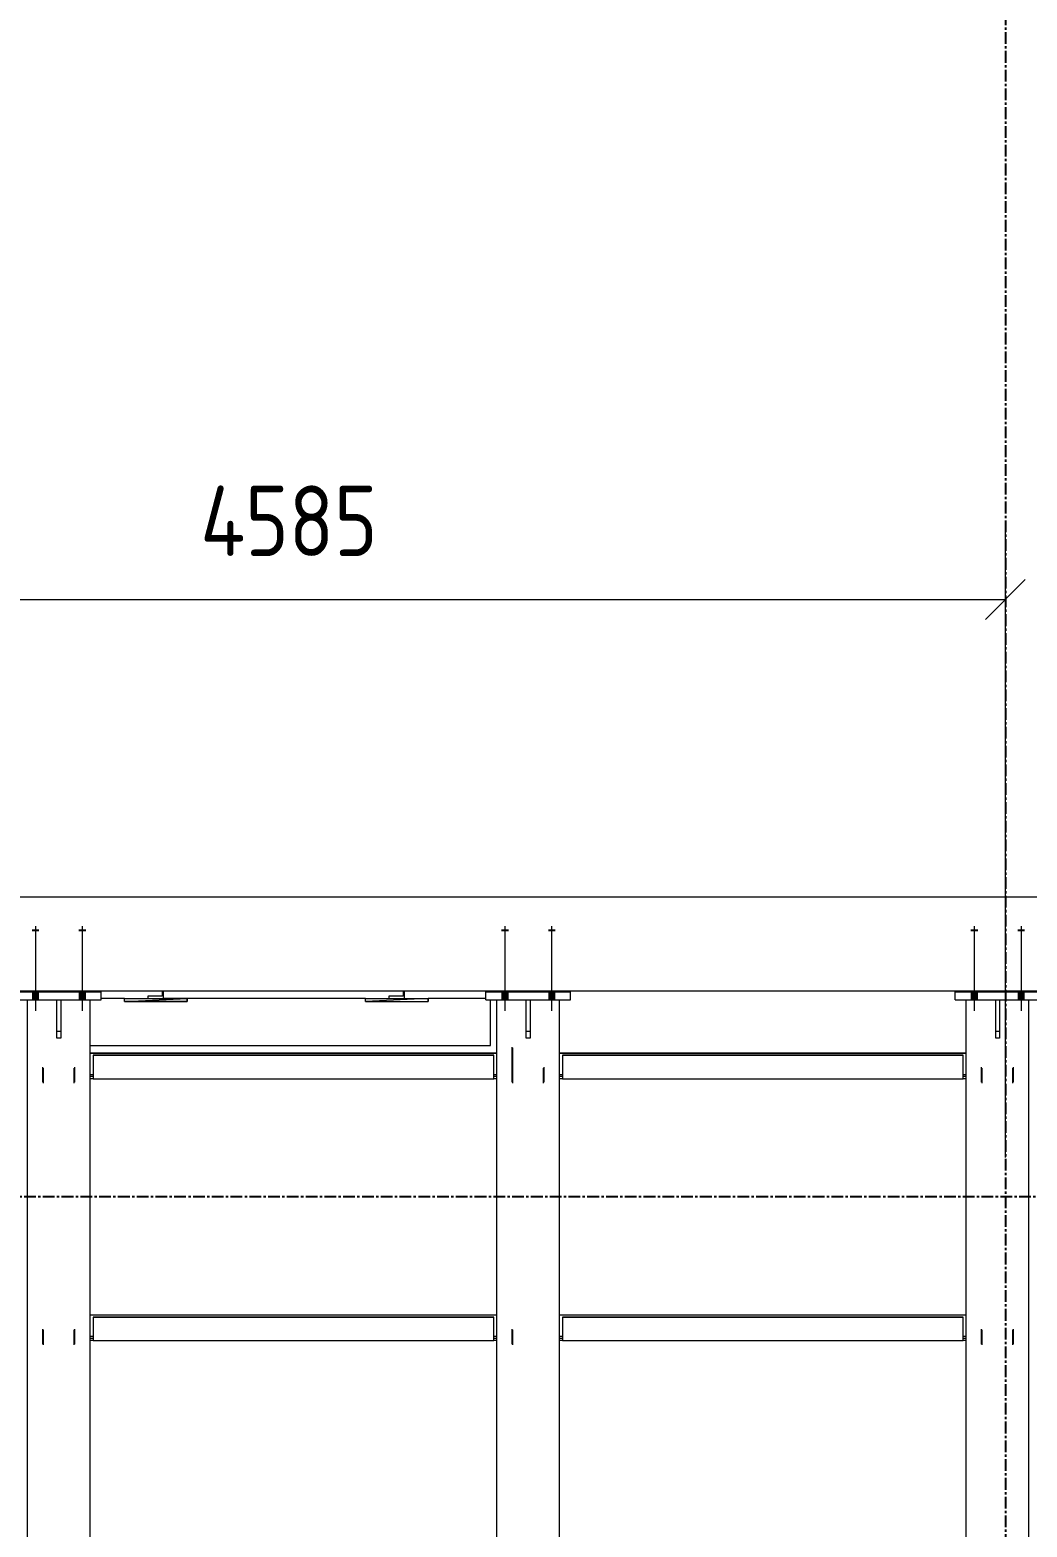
# Model space of a CAD drawing. Header units: millimetres. Extents: x -187664 to 435448, y -313239 to 299894.
# Drawn here: x 27447 to 30634, y -87058 to -82274 of the extents above; entities that cross this region are included whole.
import ezdxf

# ---------------------------------------------------------------- set-up
doc = ezdxf.new("R2010")
doc.units = ezdxf.units.MM
for name, pattern in [('CENTER', [2, 1.25, -0.25, 0.25, -0.25]), ('XKITLINE00', [0]), ('XKITLINE02', [4, 2, -2])]:
    doc.linetypes.add(name, pattern=pattern)
for name, color, linetype in [('000 - EXISTING_CONCRETE_MAIN_COLOR_1', 7, 'Continuous'), ('000 - EXISTING_PRECAST_MAIN_COLOR_1', 7, 'Continuous'), ('000 - EXISTING_STEEL-STRUCTURE_MAIN_COLOR_1', 7, 'Continuous'), ('000 - EXISTING_STEEL-STRUCTURE_MAIN_COLOR_251', 7, 'Continuous')]:
    doc.layers.add(name, color=color, linetype=linetype)
doc.layers.add('000 - EXISTING_STEEL-STRUCTURE_DEF_SUB', color=7, linetype='Continuous', plot=False)
for name, color, linetype, lineweight in [('Bolt', 7, 'Continuous', 0), ('Part', 7, 'Continuous', 0), ('Z-DIMENSIONS', 7, 'Continuous', 0)]:
    doc.layers.add(name, color=color, linetype=linetype, lineweight=lineweight)
doc.styles.add('ISOCPEUR', font='isocpeur.ttf')

# ---------------------------------------------------------------- blocks, each defined once
blk = doc.blocks.new('*A260257')
at = {"layer": '000 - EXISTING_CONCRETE_MAIN_COLOR_1', "color": 7, "linetype": 'XKITLINE00', "lineweight": 0}
for p, q in [((230.369977, 139.784021), (266.279981, 139.784021)), ((230.369977, 137.384021), (266.279981, 137.384021))]:
    blk.add_line(p, q, dxfattribs=at)
blk = doc.blocks.new('*A323317')
at = {"layer": 'Part', "color": 7, "linetype": 'XKITLINE00', "lineweight": 0}
for p, q in [((258.199973, 137.151988), (258.199973, 137.351988)), ((258.199973, 137.351988), (260.359973, 137.351988)), ((258.199973, 137.151988), (260.359973, 137.151988)), ((260.359973, 137.151988), (260.359973, 137.351988))]:
    blk.add_line(p, q, dxfattribs=at)
blk = doc.blocks.new('*A324318')
at = {"layer": 'Part', "color": 7, "linetype": 'XKITLINE00', "lineweight": 0}
for p, q in [((259.232005, 136.171017), (259.232005, 137.151988)), ((259.328005, 137.151988), (259.328005, 136.171017)), ((259.232005, 136.351988), (259.328005, 136.351988)), ((259.328005, 136.171017), (259.232005, 136.171017))]:
    blk.add_line(p, q, dxfattribs=at)
blk = doc.blocks.new('*A338330')
at = {"layer": 'Bolt'}
for points in [[(258.604, 138.904), (258.604, 138.952), (258.756, 138.952), (258.756, 138.904)], [(258.604, 138.904), (258.604, 138.952), (258.756, 138.952), (258.756, 138.904)], [(258.604, 138.904), (258.604, 138.952), (258.756, 138.952), (258.756, 138.904)], [(259.804, 138.904), (259.804, 138.952), (259.956, 138.952), (259.956, 138.904)], [(259.804, 138.904), (259.804, 138.952), (259.956, 138.952), (259.956, 138.904)], [(259.804, 138.904), (259.804, 138.952), (259.956, 138.952), (259.956, 138.904)], [(258.604, 137.152), (258.604, 137.352), (258.756, 137.352), (258.756, 137.152)], [(258.604, 137.152), (258.604, 137.352), (258.756, 137.352), (258.756, 137.152)], [(258.604, 137.152), (258.604, 137.352), (258.756, 137.352), (258.756, 137.152)], [(259.804, 137.152), (259.804, 137.352), (259.956, 137.352), (259.956, 137.152)], [(259.804, 137.152), (259.804, 137.352), (259.956, 137.352), (259.956, 137.152)], [(259.804, 137.152), (259.804, 137.352), (259.956, 137.352), (259.956, 137.152)]]:
    blk.add_hatch(color=7, dxfattribs=at).paths.add_polyline_path(points, flags=17)
at = {"layer": 'Bolt', "color": 7, "linetype": 'XKITLINE00', "lineweight": 0}
for p, q in [((258.604, 138.952), (258.604, 138.904)), ((258.604, 138.952), (258.604, 138.904)), ((258.604, 138.952), (258.604, 138.904)), ((258.68, 139.036), (258.68, 136.872)), ((258.68, 139.036), (258.68, 136.872)), ((258.68, 139.036), (258.68, 136.872)), ((258.756, 138.952), (258.756, 138.904)), ((258.756, 138.952), (258.756, 138.904)), ((258.756, 138.952), (258.756, 138.904)), ((259.804, 138.952), (259.804, 138.904)), ((259.804, 138.952), (259.804, 138.904)), ((259.804, 138.952), (259.804, 138.904)), ((259.88, 139.036), (259.88, 136.872)), ((259.88, 139.036), (259.88, 136.872)), ((259.88, 139.036), (259.88, 136.872)), ((259.956, 138.952), (259.956, 138.904)), ((259.956, 138.952), (259.956, 138.904)), ((259.956, 138.952), (259.956, 138.904)), ((258.604, 137.352), (258.604, 137.152)), ((258.604, 137.352), (258.604, 137.152)), ((258.604, 137.352), (258.604, 137.152)), ((258.756, 137.352), (258.756, 137.152)), ((258.756, 137.352), (258.756, 137.152)), ((258.756, 137.352), (258.756, 137.152)), ((259.804, 137.352), (259.804, 137.152)), ((259.804, 137.352), (259.804, 137.152)), ((259.804, 137.352), (259.804, 137.152)), ((259.956, 137.352), (259.956, 137.152)), ((259.956, 137.352), (259.956, 137.152)), ((259.956, 137.352), (259.956, 137.152))]:
    blk.add_line(p, q, dxfattribs=at)
blk = doc.blocks.new('*A339331')
at = {"layer": '000 - EXISTING_STEEL-STRUCTURE_DEF_SUB', "color": 7, "linetype": 'XKITLINE02', "lineweight": 0}
for p, q in [((259.671929, 135.022904), (259.671929, 135.405747)), ((259.688493, 135.04366), (259.688493, 135.426503))]:
    blk.add_line(p, q, dxfattribs=at)
blk = doc.blocks.new('*A340332')
at = {"layer": '000 - EXISTING_STEEL-STRUCTURE_DEF_SUB', "color": 7, "linetype": 'XKITLINE02', "lineweight": 0}
for p, q in [((258.871507, 135.04366), (258.871507, 135.426503)), ((258.888071, 135.022904), (258.888071, 135.405747))]:
    blk.add_line(p, q, dxfattribs=at)
blk = doc.blocks.new('*A389378')
at = {"layer": '000 - EXISTING_STEEL-STRUCTURE_MAIN_COLOR_251', "color": 7, "linetype": 'XKITLINE00', "lineweight": 0}
for p, q in [((236.080005, 129.099784), (246.480005, 129.099784)), ((236.080005, 129.095597), (246.480005, 129.095597)), ((246.400005, 129.041168), (236.160005, 129.041168)), ((236.160005, 129.041168), (236.160005, 129.036981)), ((236.160005, 129.036981), (246.400005, 129.036981)), ((236.160005, 129.036981), (236.160005, 128.437803)), ((246.400005, 129.036981), (246.400005, 129.041168)), ((246.400005, 128.437803), (246.400005, 129.036981)), ((236.080005, 128.548348), (236.160005, 128.548348)), ((236.080005, 128.500199), (236.160005, 128.500199)), ((236.080005, 128.448271), (236.160005, 128.448271)), ((236.160005, 128.437803), (246.400005, 128.437803)), ((246.400005, 128.548348), (246.480005, 128.548348)), ((246.400005, 128.500199), (246.480005, 128.500199)), ((246.400005, 128.448271), (246.480005, 128.448271))]:
    blk.add_line(p, q, dxfattribs=at)
blk = doc.blocks.new('*A392381')
at = {"layer": '000 - EXISTING_STEEL-STRUCTURE_MAIN_COLOR_251', "color": 7, "linetype": 'XKITLINE00', "lineweight": 0}
for p, q in [((236.080005, 135.794399), (246.480005, 135.794399)), ((236.080005, 135.790212), (246.480005, 135.790212)), ((246.400005, 135.735782), (236.160005, 135.735782)), ((236.160005, 135.735782), (236.160005, 135.731595)), ((236.160005, 135.731595), (246.400005, 135.731595)), ((236.160005, 135.731595), (236.160005, 135.132418)), ((246.400005, 135.731595), (246.400005, 135.735782)), ((246.400005, 135.132418), (246.400005, 135.731595)), ((236.080005, 135.242963), (236.160005, 135.242963)), ((236.080005, 135.194814), (236.160005, 135.194814)), ((236.080005, 135.142885), (236.160005, 135.142885)), ((236.160005, 135.132418), (246.400005, 135.132418)), ((246.400005, 135.242963), (246.480005, 135.242963)), ((246.400005, 135.194814), (246.480005, 135.194814)), ((246.400005, 135.142885), (246.480005, 135.142885))]:
    blk.add_line(p, q, dxfattribs=at)
blk = doc.blocks.new('*A394383')
at = {"layer": '000 - EXISTING_STEEL-STRUCTURE_MAIN_COLOR_251', "color": 7, "linetype": 'XKITLINE00', "lineweight": 0}
for p, q in [((248.080005, 135.794399), (258.480005, 135.794399)), ((248.080005, 135.790212), (258.480005, 135.790212)), ((258.400005, 135.735782), (248.160005, 135.735782)), ((248.160005, 135.735782), (248.160005, 135.731595)), ((248.160005, 135.731595), (258.400005, 135.731595)), ((248.160005, 135.731595), (248.160005, 135.132418)), ((258.400005, 135.731595), (258.400005, 135.735782)), ((258.400005, 135.132418), (258.400005, 135.731595)), ((248.080005, 135.242963), (248.160005, 135.242963)), ((248.080005, 135.194814), (248.160005, 135.194814)), ((248.080005, 135.142885), (248.160005, 135.142885)), ((248.160005, 135.132418), (258.400005, 135.132418)), ((258.400005, 135.242963), (258.480005, 135.242963)), ((258.400005, 135.194814), (258.480005, 135.194814)), ((258.400005, 135.142885), (258.480005, 135.142885))]:
    blk.add_line(p, q, dxfattribs=at)
blk = doc.blocks.new('*A400389')
at = {"layer": '000 - EXISTING_PRECAST_MAIN_COLOR_1', "color": 7, "linetype": 'XKITLINE00', "lineweight": 0}
for p, q in [((236.960005, 137.186511), (236.359973, 137.186511)), ((236.960005, 137.106511), (238.560005, 137.186511)), ((236.960005, 137.106511), (236.960005, 137.186511)), ((238.560005, 137.106511), (236.960005, 137.106511)), ((236.961605, 137.186511), (237.560005, 137.186511)), ((243.120005, 137.186511), (237.960005, 137.186511)), ((238.560005, 137.186511), (238.560005, 137.106511)), ((244.720005, 137.186511), (243.120005, 137.106511)), ((243.120005, 137.106511), (243.120005, 137.186511)), ((243.120005, 137.106511), (244.720005, 137.106511)), ((243.121605, 137.186511), (243.720005, 137.186511)), ((244.120005, 137.186511), (244.718405, 137.186511)), ((246.199973, 137.186511), (244.720005, 137.186511)), ((244.720005, 137.186511), (244.720005, 137.106511)), ((246.320005, 135.986511), (246.320005, 137.151988)), ((236.080005, 135.986511), (246.320005, 135.986511))]:
    blk.add_line(p, q, dxfattribs=at)
blk = doc.blocks.new('*A401390')
at = {"layer": 'Part', "color": 7, "linetype": 'XKITLINE00', "lineweight": 0}
for p, q in [((246.199973, 137.151988), (246.199973, 137.351988)), ((246.199973, 137.351988), (248.359973, 137.351988)), ((246.199973, 137.151988), (248.359973, 137.151988)), ((248.359973, 137.151988), (248.359973, 137.351988))]:
    blk.add_line(p, q, dxfattribs=at)
blk = doc.blocks.new('*A402391')
at = {"layer": 'Part', "color": 7, "linetype": 'XKITLINE00', "lineweight": 0}
for p, q in [((235.232005, 136.171017), (235.232005, 137.151988)), ((235.328005, 137.151988), (235.328005, 136.171017)), ((235.232005, 136.351988), (235.328005, 136.351988)), ((235.328005, 136.171017), (235.232005, 136.171017))]:
    blk.add_line(p, q, dxfattribs=at)
blk = doc.blocks.new('*A403392')
at = {"layer": 'Part', "color": 7, "linetype": 'XKITLINE00', "lineweight": 0}
for p, q in [((234.199973, 137.151988), (234.199973, 137.351988)), ((234.199973, 137.351988), (236.359973, 137.351988)), ((234.199973, 137.151988), (236.359973, 137.151988)), ((236.359973, 137.151988), (236.359973, 137.351988))]:
    blk.add_line(p, q, dxfattribs=at)
blk = doc.blocks.new('*A404393')
at = {"layer": 'Part', "color": 7, "linetype": 'XKITLINE00', "lineweight": 0}
for p, q in [((236.960005, 137.106511), (236.960005, 137.186511)), ((236.960005, 137.186511), (237.560005, 137.186511)), ((236.960005, 137.106511), (238.560005, 137.106511)), ((237.960005, 137.186511), (238.560005, 137.186511)), ((238.560005, 137.106511), (238.560005, 137.186511))]:
    blk.add_line(p, q, dxfattribs=at)
blk = doc.blocks.new('*A405394')
at = {"layer": 'Part', "color": 7, "linetype": 'XKITLINE00', "lineweight": 0}
for p, q in [((243.120005, 137.106511), (243.120005, 137.186511)), ((243.120005, 137.186511), (243.720005, 137.186511)), ((243.120005, 137.106511), (244.720005, 137.106511)), ((244.120005, 137.186511), (244.720005, 137.186511)), ((244.720005, 137.106511), (244.720005, 137.186511))]:
    blk.add_line(p, q, dxfattribs=at)
blk = doc.blocks.new('*A406395')
at = {"layer": 'Part', "color": 7, "linetype": 'XKITLINE00', "lineweight": 0}
for p, q in [((237.920005, 137.246511), (237.560005, 137.246511)), ((237.560005, 137.246511), (237.560005, 137.186511)), ((237.560005, 137.186511), (237.960005, 137.186511)), ((237.920005, 137.384027), (237.920005, 137.246511)), ((237.960005, 137.186511), (237.960005, 137.384027))]:
    blk.add_line(p, q, dxfattribs=at)
blk = doc.blocks.new('*A407396')
at = {"layer": 'Part', "color": 7, "linetype": 'XKITLINE00', "lineweight": 0}
for p, q in [((244.080005, 137.246511), (243.720005, 137.246511)), ((243.720005, 137.246511), (243.720005, 137.186511)), ((243.720005, 137.186511), (244.120005, 137.186511)), ((244.080005, 137.384027), (244.080005, 137.246511)), ((244.120005, 137.186511), (244.120005, 137.384027))]:
    blk.add_line(p, q, dxfattribs=at)
blk = doc.blocks.new('*A409398')
at = {"layer": '000 - EXISTING_STEEL-STRUCTURE_MAIN_COLOR_1', "color": 7, "linetype": 'XKITLINE00', "lineweight": 0}
for p, q in [((258.480005, 109.344), (258.480005, 137.151988)), ((260.080005, 109.344), (260.080005, 137.151988)), ((258.480005, 109.344), (260.080005, 109.344))]:
    blk.add_line(p, q, dxfattribs=at)
blk = doc.blocks.new('*A454443')
at = {"layer": '000 - EXISTING_STEEL-STRUCTURE_MAIN_COLOR_1', "color": 7, "linetype": 'XKITLINE00', "lineweight": 0}
for p, q in [((234.480005, 109.344), (234.480005, 137.151988)), ((236.080005, 109.344), (236.080005, 137.151988)), ((234.480005, 109.344), (236.080005, 109.344))]:
    blk.add_line(p, q, dxfattribs=at)
blk = doc.blocks.new('*A488477')
at = {"layer": '000 - EXISTING_STEEL-STRUCTURE_DEF_SUB', "color": 7, "linetype": 'XKITLINE02', "lineweight": 0}
for p, q in [((235.671929, 135.022904), (235.671929, 135.405747)), ((235.688493, 135.04366), (235.688493, 135.426503))]:
    blk.add_line(p, q, dxfattribs=at)
blk = doc.blocks.new('*A489478')
at = {"layer": 'Bolt'}
for points in [[(234.604, 138.904), (234.604, 138.952), (234.756, 138.952), (234.756, 138.904)], [(234.604, 138.904), (234.604, 138.952), (234.756, 138.952), (234.756, 138.904)], [(234.604, 138.904), (234.604, 138.952), (234.756, 138.952), (234.756, 138.904)], [(235.804, 138.904), (235.804, 138.952), (235.956, 138.952), (235.956, 138.904)], [(235.804, 138.904), (235.804, 138.952), (235.956, 138.952), (235.956, 138.904)], [(235.804, 138.904), (235.804, 138.952), (235.956, 138.952), (235.956, 138.904)], [(234.604, 137.152), (234.604, 137.352), (234.756, 137.352), (234.756, 137.152)], [(234.604, 137.152), (234.604, 137.352), (234.756, 137.352), (234.756, 137.152)], [(234.604, 137.152), (234.604, 137.352), (234.756, 137.352), (234.756, 137.152)], [(235.804, 137.152), (235.804, 137.352), (235.956, 137.352), (235.956, 137.152)], [(235.804, 137.152), (235.804, 137.352), (235.956, 137.352), (235.956, 137.152)], [(235.804, 137.152), (235.804, 137.352), (235.956, 137.352), (235.956, 137.152)]]:
    blk.add_hatch(color=7, dxfattribs=at).paths.add_polyline_path(points, flags=17)
at = {"layer": 'Bolt', "color": 7, "linetype": 'XKITLINE00', "lineweight": 0}
for p, q in [((234.604, 138.952), (234.604, 138.904)), ((234.604, 138.952), (234.604, 138.904)), ((234.604, 138.952), (234.604, 138.904)), ((234.68, 139.036), (234.68, 136.872)), ((234.68, 139.036), (234.68, 136.872)), ((234.68, 139.036), (234.68, 136.872)), ((234.756, 138.952), (234.756, 138.904)), ((234.756, 138.952), (234.756, 138.904)), ((234.756, 138.952), (234.756, 138.904)), ((235.804, 138.952), (235.804, 138.904)), ((235.804, 138.952), (235.804, 138.904)), ((235.804, 138.952), (235.804, 138.904)), ((235.88, 139.036), (235.88, 136.872)), ((235.88, 139.036), (235.88, 136.872)), ((235.88, 139.036), (235.88, 136.872)), ((235.956, 138.952), (235.956, 138.904)), ((235.956, 138.952), (235.956, 138.904)), ((235.956, 138.952), (235.956, 138.904)), ((234.604, 137.352), (234.604, 137.152)), ((234.604, 137.352), (234.604, 137.152)), ((234.604, 137.352), (234.604, 137.152)), ((234.756, 137.352), (234.756, 137.152)), ((234.756, 137.352), (234.756, 137.152)), ((234.756, 137.352), (234.756, 137.152)), ((235.804, 137.352), (235.804, 137.152)), ((235.804, 137.352), (235.804, 137.152)), ((235.804, 137.352), (235.804, 137.152)), ((235.956, 137.352), (235.956, 137.152)), ((235.956, 137.352), (235.956, 137.152)), ((235.956, 137.352), (235.956, 137.152))]:
    blk.add_line(p, q, dxfattribs=at)
blk = doc.blocks.new('*A490479')
at = {"layer": '000 - EXISTING_STEEL-STRUCTURE_DEF_SUB', "color": 7, "linetype": 'XKITLINE02', "lineweight": 0}
for p, q in [((234.871507, 135.04366), (234.871507, 135.426503)), ((234.888071, 135.022904), (234.888071, 135.405747))]:
    blk.add_line(p, q, dxfattribs=at)
blk = doc.blocks.new('*A587576')
at = {"layer": '000 - EXISTING_STEEL-STRUCTURE_DEF_SUB', "color": 7, "linetype": 'XKITLINE02', "lineweight": 0}
for p, q in [((235.671929, 128.32829), (235.671929, 128.711133)), ((235.688493, 128.349046), (235.688493, 128.731889))]:
    blk.add_line(p, q, dxfattribs=at)
blk = doc.blocks.new('*A588577')
at = {"layer": '000 - EXISTING_STEEL-STRUCTURE_DEF_SUB', "color": 7, "linetype": 'XKITLINE02', "lineweight": 0}
for p, q in [((234.871507, 128.349046), (234.871507, 128.731889)), ((234.888071, 128.32829), (234.888071, 128.711133))]:
    blk.add_line(p, q, dxfattribs=at)
blk = doc.blocks.new('*A596585')
at = {"layer": '000 - EXISTING_STEEL-STRUCTURE_MAIN_COLOR_251', "color": 7, "linetype": 'XKITLINE00', "lineweight": 0}
for p, q in [((248.080005, 129.099784), (258.480005, 129.099784)), ((248.080005, 129.095597), (258.480005, 129.095597)), ((258.400005, 129.041168), (248.160005, 129.041168)), ((248.160005, 129.041168), (248.160005, 129.036981)), ((248.160005, 129.036981), (258.400005, 129.036981)), ((248.160005, 129.036981), (248.160005, 128.437803)), ((258.400005, 129.036981), (258.400005, 129.041168)), ((258.400005, 128.437803), (258.400005, 129.036981)), ((248.080005, 128.548348), (248.160005, 128.548348)), ((248.080005, 128.500199), (248.160005, 128.500199)), ((248.080005, 128.448271), (248.160005, 128.448271)), ((248.160005, 128.437803), (258.400005, 128.437803)), ((258.400005, 128.548348), (258.480005, 128.548348)), ((258.400005, 128.500199), (258.480005, 128.500199)), ((258.400005, 128.448271), (258.480005, 128.448271))]:
    blk.add_line(p, q, dxfattribs=at)
blk = doc.blocks.new('*A613602')
at = {"layer": '000 - EXISTING_STEEL-STRUCTURE_MAIN_COLOR_1', "color": 7, "linetype": 'XKITLINE00', "lineweight": 0}
for p, q in [((246.480005, 109.344), (246.480005, 137.151988)), ((248.080005, 109.344), (248.080005, 137.151988)), ((246.480005, 109.344), (248.080005, 109.344))]:
    blk.add_line(p, q, dxfattribs=at)
blk = doc.blocks.new('*A617606')
at = {"layer": 'Part', "color": 7, "linetype": 'XKITLINE00', "lineweight": 0}
for p, q in [((247.232005, 136.171017), (247.232005, 137.151988)), ((247.328005, 137.151988), (247.328005, 136.171017)), ((247.232005, 136.351988), (247.328005, 136.351988)), ((247.328005, 136.171017), (247.232005, 136.171017))]:
    blk.add_line(p, q, dxfattribs=at)
blk = doc.blocks.new('*A623612')
at = {"layer": 'Bolt'}
for points in [[(246.756, 138.952), (246.756, 138.904), (246.604, 138.904), (246.604, 138.952)], [(246.756, 138.952), (246.756, 138.904), (246.604, 138.904), (246.604, 138.952)], [(246.756, 138.952), (246.756, 138.904), (246.604, 138.904), (246.604, 138.952)], [(247.956, 138.952), (247.956, 138.904), (247.804, 138.904), (247.804, 138.952)], [(247.956, 138.952), (247.956, 138.904), (247.804, 138.904), (247.804, 138.952)], [(247.956, 138.952), (247.956, 138.904), (247.804, 138.904), (247.804, 138.952)], [(246.756, 137.352), (246.756, 137.152), (246.604, 137.152), (246.604, 137.352)], [(246.756, 137.352), (246.756, 137.152), (246.604, 137.152), (246.604, 137.352)], [(246.756, 137.352), (246.756, 137.152), (246.604, 137.152), (246.604, 137.352)], [(247.956, 137.352), (247.956, 137.152), (247.804, 137.152), (247.804, 137.352)], [(247.956, 137.352), (247.956, 137.152), (247.804, 137.152), (247.804, 137.352)], [(247.956, 137.352), (247.956, 137.152), (247.804, 137.152), (247.804, 137.352)]]:
    blk.add_hatch(color=7, dxfattribs=at).paths.add_polyline_path(points, flags=17)
at = {"layer": 'Bolt', "color": 7, "linetype": 'XKITLINE00', "lineweight": 0}
for p, q in [((246.604, 138.952), (246.604, 138.904)), ((246.604, 138.952), (246.604, 138.904)), ((246.604, 138.952), (246.604, 138.904)), ((246.68, 139.036), (246.68, 136.872)), ((246.68, 139.036), (246.68, 136.872)), ((246.68, 139.036), (246.68, 136.872)), ((246.756, 138.952), (246.756, 138.904)), ((246.756, 138.952), (246.756, 138.904)), ((246.756, 138.952), (246.756, 138.904)), ((247.804, 138.952), (247.804, 138.904)), ((247.804, 138.952), (247.804, 138.904)), ((247.804, 138.952), (247.804, 138.904)), ((247.88, 139.036), (247.88, 136.872)), ((247.88, 139.036), (247.88, 136.872)), ((247.88, 139.036), (247.88, 136.872)), ((247.956, 138.952), (247.956, 138.904)), ((247.956, 138.952), (247.956, 138.904)), ((247.956, 138.952), (247.956, 138.904)), ((246.604, 137.352), (246.604, 137.152)), ((246.604, 137.352), (246.604, 137.152)), ((246.604, 137.352), (246.604, 137.152)), ((246.756, 137.352), (246.756, 137.152)), ((246.756, 137.352), (246.756, 137.152)), ((246.756, 137.352), (246.756, 137.152)), ((247.804, 137.352), (247.804, 137.152)), ((247.804, 137.352), (247.804, 137.152)), ((247.804, 137.352), (247.804, 137.152)), ((247.956, 137.352), (247.956, 137.152)), ((247.956, 137.352), (247.956, 137.152)), ((247.956, 137.352), (247.956, 137.152))]:
    blk.add_line(p, q, dxfattribs=at)
blk = doc.blocks.new('*A624613')
at = {"layer": 'Bolt', "color": 7, "linetype": 'XKITLINE02', "lineweight": 0}
for p, q in [((246.871507, 135.142964), (246.871508, 135.941884)), ((246.888071, 135.122205), (246.888071, 135.921125))]:
    blk.add_line(p, q, dxfattribs=at)
blk = doc.blocks.new('*A625614')
at = {"layer": '000 - EXISTING_STEEL-STRUCTURE_DEF_SUB', "color": 7, "linetype": 'XKITLINE02', "lineweight": 0}
for p, q in [((247.671929, 135.022904), (247.671929, 135.405747)), ((247.688493, 135.04366), (247.688493, 135.426503))]:
    blk.add_line(p, q, dxfattribs=at)
blk = doc.blocks.new('*A626615')
at = {"layer": '000 - EXISTING_STEEL-STRUCTURE_DEF_SUB', "color": 7, "linetype": 'XKITLINE02', "lineweight": 0}
for p, q in [((246.871507, 135.04366), (246.871507, 135.426503)), ((246.888071, 135.022904), (246.888071, 135.405747))]:
    blk.add_line(p, q, dxfattribs=at)
blk = doc.blocks.new('*A637626')
at = {"layer": '000 - EXISTING_STEEL-STRUCTURE_DEF_SUB', "color": 7, "linetype": 'XKITLINE02', "lineweight": 0}
for p, q in [((246.871507, 128.349046), (246.871507, 128.731889)), ((246.888071, 128.32829), (246.888071, 128.711133))]:
    blk.add_line(p, q, dxfattribs=at)
blk = doc.blocks.new('*A638627')
at = {"layer": '000 - EXISTING_STEEL-STRUCTURE_DEF_SUB', "color": 7, "linetype": 'XKITLINE02', "lineweight": 0}
for p, q in [((259.671929, 128.32829), (259.671929, 128.711133)), ((259.688493, 128.349046), (259.688493, 128.731889))]:
    blk.add_line(p, q, dxfattribs=at)
blk = doc.blocks.new('*A639628')
at = {"layer": '000 - EXISTING_STEEL-STRUCTURE_DEF_SUB', "color": 7, "linetype": 'XKITLINE02', "lineweight": 0}
for p, q in [((258.871507, 128.349046), (258.871507, 128.731889)), ((258.888071, 128.32829), (258.888071, 128.711133))]:
    blk.add_line(p, q, dxfattribs=at)
blk = doc.blocks.new('*A28962805')
at = {"layer": 'Z-DIMENSIONS', "color": 7, "linetype": 'XKITLINE00', "lineweight": 0}
for p, q in [((222.799981, 139.744027), (222.799981, 149.394666)), ((259.48, 133.12), (259.48, 149.394666)), ((223.309098, 147.893783), (222.290864, 146.875549)), ((259.989117, 147.893783), (258.970883, 146.875549)), ((222.799981, 147.384666), (259.48, 147.384666))]:
    blk.add_line(p, q, dxfattribs=at)
at = {"layer": 'Z-DIMENSIONS', "color": 7}
for p in [(222.799981, 147.384666), (259.48, 147.384666)]:
    blk.add_point(p, dxfattribs=at)
at = {"layer": 'Z-DIMENSIONS', "color": 7, "style": 'ISOCPEUR', "width": 0.85}
blk.add_text('4585', height=1.8, dxfattribs=at).set_placement((238.897022, 148.494666))

msp = doc.modelspace()

# ---------------------------------------------------------------- linework, layer by layer
at = {"color": 7, "linetype": 'CENTER', "ltscale": 30}
for p, q in [((30564.558, -77481.129), (30564.558, -88853.336)), ((15908.532, -86001.924), (46926.935, -86001.924))]:
    msp.add_line(p, q, dxfattribs=at)

# ---------------------------------------------------------------- block references
at = {"color": 7, "lineweight": 0, "xscale": 125, "yscale": 125, "zscale": 125}
for name in ['*A28962805', '*A260257', '*A489478', '*A623612', '*A338330', '*A406395', '*A407396', '*A403392', '*A454443', '*A402391', '*A400389', '*A404393', '*A405394', '*A401390', '*A613602', '*A617606', '*A323317', '*A409398', '*A324318', '*A624613', '*A392381', '*A394383', '*A490479', '*A488477', '*A626615', '*A625614', '*A340332', '*A339331', '*A389378', '*A596585', '*A588577', '*A587576', '*A637626', '*A639628', '*A638627']:
    msp.add_blockref(name, (-1870.442, -102516.924), dxfattribs=at)

doc.saveas('drawing.dxf')
